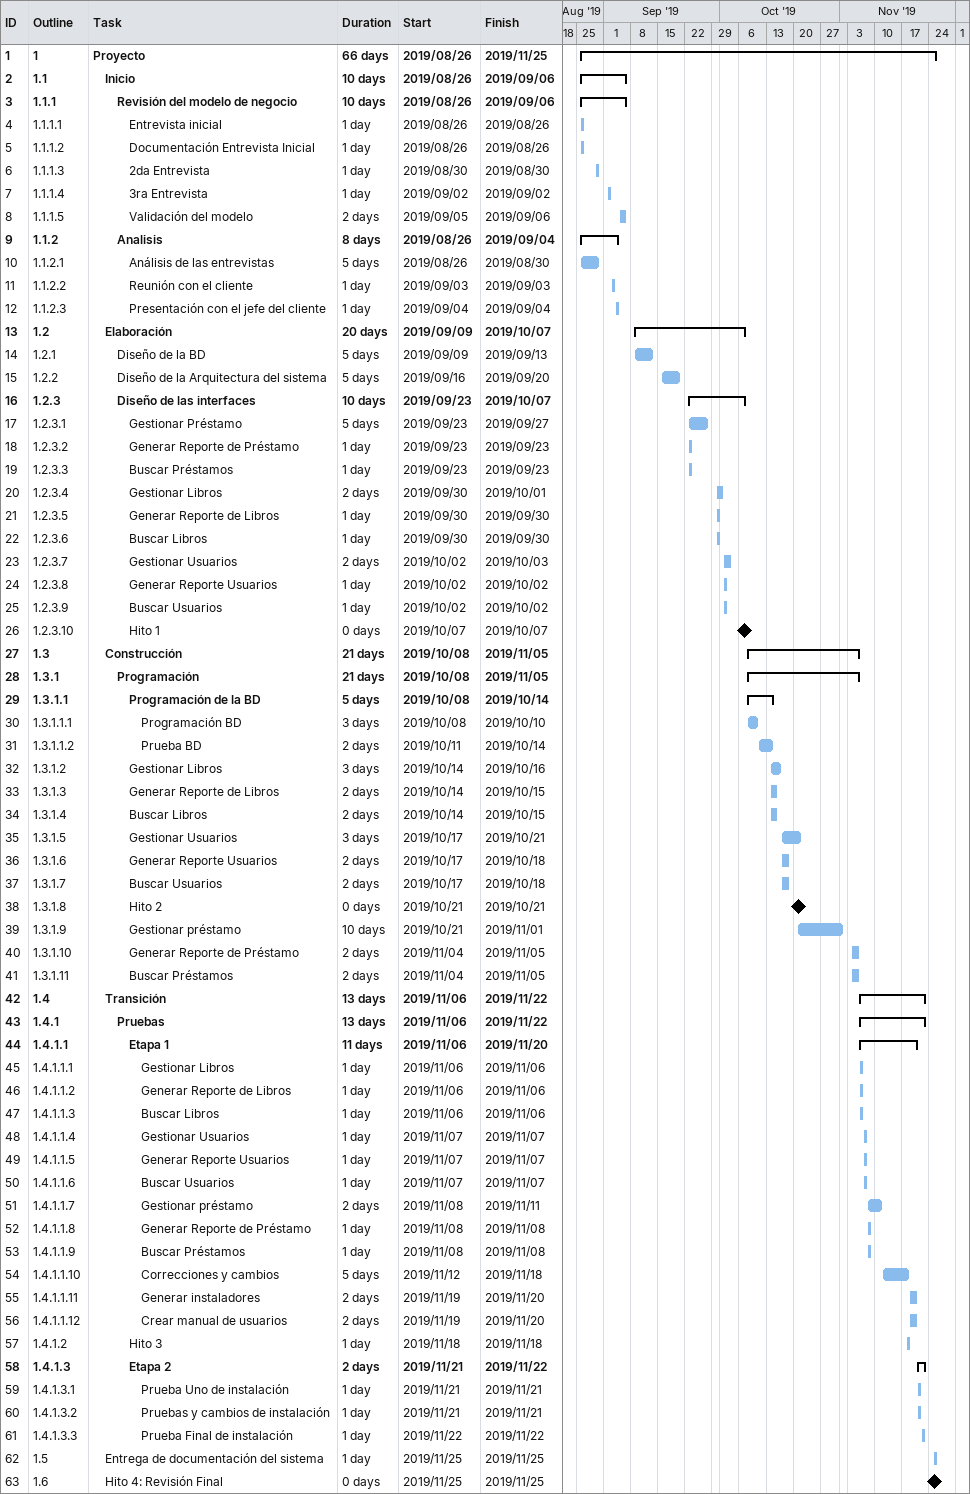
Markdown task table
| ID | WBS | Task | Duration | Start | Finish |
|---|---|---|---|---|---|
| 1 | 1 | **Proyecto** | 66d | 2019-08-26 | 2019-11-25 |
| 2 | 1.1 | **Inicio** | 10d | 2019-08-26 | 2019-09-06 |
| 3 | 1.1.1 | **Revisión del modelo de negocio** | 10d | 2019-08-26 | 2019-09-06 |
| 4 | 1.1.1.1 | Entrevista inicial | 1d | 2019-08-26 | 2019-08-26 |
| 5 | 1.1.1.2 | Documentación Entrevista Inicial | 1d | 2019-08-26 | 2019-08-26 |
| 6 | 1.1.1.3 | 2da Entrevista | 1d | 2019-08-30 | 2019-08-30 |
| 7 | 1.1.1.4 | 3ra Entrevista | 1d | 2019-09-02 | 2019-09-02 |
| 8 | 1.1.1.5 | Validación del modelo | 2d | 2019-09-05 | 2019-09-06 |
| 9 | 1.1.2 | **Analisis** | 8d | 2019-08-26 | 2019-09-04 |
| 10 | 1.1.2.1 | Análisis de las entrevistas | 5d | 2019-08-26 | 2019-08-30 |
| 11 | 1.1.2.2 | Reunión con el cliente | 1d | 2019-09-03 | 2019-09-03 |
| 12 | 1.1.2.3 | Presentación con el jefe del cliente | 1d | 2019-09-04 | 2019-09-04 |
| 13 | 1.2 | **Elaboración** | 20d | 2019-09-09 | 2019-10-07 |
| 14 | 1.2.1 | Diseño de la BD | 5d | 2019-09-09 | 2019-09-13 |
| 15 | 1.2.2 | Diseño de la Arquitectura del sistema | 5d | 2019-09-16 | 2019-09-20 |
| 16 | 1.2.3 | **Diseño de las interfaces** | 10d | 2019-09-23 | 2019-10-07 |
| 17 | 1.2.3.1 | Gestionar Préstamo | 5d | 2019-09-23 | 2019-09-27 |
| 18 | 1.2.3.2 | Generar Reporte de Préstamo | 1d | 2019-09-23 | 2019-09-23 |
| 19 | 1.2.3.3 | Buscar Préstamos | 1d | 2019-09-23 | 2019-09-23 |
| 20 | 1.2.3.4 | Gestionar Libros | 2d | 2019-09-30 | 2019-10-01 |
| 21 | 1.2.3.5 | Generar Reporte de Libros | 1d | 2019-09-30 | 2019-09-30 |
| 22 | 1.2.3.6 | Buscar Libros | 1d | 2019-09-30 | 2019-09-30 |
| 23 | 1.2.3.7 | Gestionar Usuarios | 2d | 2019-10-02 | 2019-10-03 |
| 24 | 1.2.3.8 | Generar Reporte Usuarios | 1d | 2019-10-02 | 2019-10-02 |
| 25 | 1.2.3.9 | Buscar Usuarios | 1d | 2019-10-02 | 2019-10-02 |
| 26 | 1.2.3.10 | Hito 1 | 0d | 2019-10-07 | 2019-10-07 |
| 27 | 1.3 | **Construcción** | 21d | 2019-10-08 | 2019-11-05 |
| 28 | 1.3.1 | **Programación** | 21d | 2019-10-08 | 2019-11-05 |
| 29 | 1.3.1.1 | **Programación de la BD** | 5d | 2019-10-08 | 2019-10-14 |
| 30 | 1.3.1.1.1 | Programación BD | 3d | 2019-10-08 | 2019-10-10 |
| 31 | 1.3.1.1.2 | Prueba BD | 2d | 2019-10-11 | 2019-10-14 |
| 32 | 1.3.1.2 | Gestionar Libros | 3d | 2019-10-14 | 2019-10-16 |
| 33 | 1.3.1.3 | Generar Reporte de Libros | 2d | 2019-10-14 | 2019-10-15 |
| 34 | 1.3.1.4 | Buscar Libros | 2d | 2019-10-14 | 2019-10-15 |
| 35 | 1.3.1.5 | Gestionar Usuarios | 3d | 2019-10-17 | 2019-10-21 |
| 36 | 1.3.1.6 | Generar Reporte Usuarios | 2d | 2019-10-17 | 2019-10-18 |
| 37 | 1.3.1.7 | Buscar Usuarios | 2d | 2019-10-17 | 2019-10-18 |
| 38 | 1.3.1.8 | Hito 2 | 0d | 2019-10-21 | 2019-10-21 |
| 39 | 1.3.1.9 | Gestionar préstamo | 10d | 2019-10-21 | 2019-11-01 |
| 40 | 1.3.1.10 | Generar Reporte de Préstamo | 2d | 2019-11-04 | 2019-11-05 |
| 41 | 1.3.1.11 | Buscar Préstamos | 2d | 2019-11-04 | 2019-11-05 |
| 42 | 1.4 | **Transición** | 13d | 2019-11-06 | 2019-11-22 |
| 43 | 1.4.1 | **Pruebas** | 13d | 2019-11-06 | 2019-11-22 |
| 44 | 1.4.1.1 | **Etapa 1** | 11d | 2019-11-06 | 2019-11-20 |
| 45 | 1.4.1.1.1 | Gestionar Libros | 1d | 2019-11-06 | 2019-11-06 |
| 46 | 1.4.1.1.2 | Generar Reporte de Libros | 1d | 2019-11-06 | 2019-11-06 |
| 47 | 1.4.1.1.3 | Buscar Libros | 1d | 2019-11-06 | 2019-11-06 |
| 48 | 1.4.1.1.4 | Gestionar Usuarios | 1d | 2019-11-07 | 2019-11-07 |
| 49 | 1.4.1.1.5 | Generar Reporte Usuarios | 1d | 2019-11-07 | 2019-11-07 |
| 50 | 1.4.1.1.6 | Buscar Usuarios | 1d | 2019-11-07 | 2019-11-07 |
| 51 | 1.4.1.1.7 | Gestionar préstamo | 2d | 2019-11-08 | 2019-11-11 |
| 52 | 1.4.1.1.8 | Generar Reporte de Préstamo | 1d | 2019-11-08 | 2019-11-08 |
| 53 | 1.4.1.1.9 | Buscar Préstamos | 1d | 2019-11-08 | 2019-11-08 |
| 54 | 1.4.1.1.10 | Correcciones y cambios | 5d | 2019-11-12 | 2019-11-18 |
| 55 | 1.4.1.1.11 | Generar instaladores | 2d | 2019-11-19 | 2019-11-20 |
| 56 | 1.4.1.1.12 | Crear manual de usuarios | 2d | 2019-11-19 | 2019-11-20 |
| 57 | 1.4.1.2 | Hito 3 | 1d | 2019-11-18 | 2019-11-18 |
| 58 | 1.4.1.3 | **Etapa 2** | 2d | 2019-11-21 | 2019-11-22 |
| 59 | 1.4.1.3.1 | Prueba Uno de instalación | 1d | 2019-11-21 | 2019-11-21 |
| 60 | 1.4.1.3.2 | Pruebas y cambios de instalación | 1d | 2019-11-21 | 2019-11-21 |
| 61 | 1.4.1.3.3 | Prueba Final de instalación | 1d | 2019-11-22 | 2019-11-22 |
| 62 | 1.5 | Entrega de documentación del sistema | 1d | 2019-11-25 | 2019-11-25 |
| 63 | 1.6 | Hito 4: Revisión Final | 0d | 2019-11-25 | 2019-11-25 |
